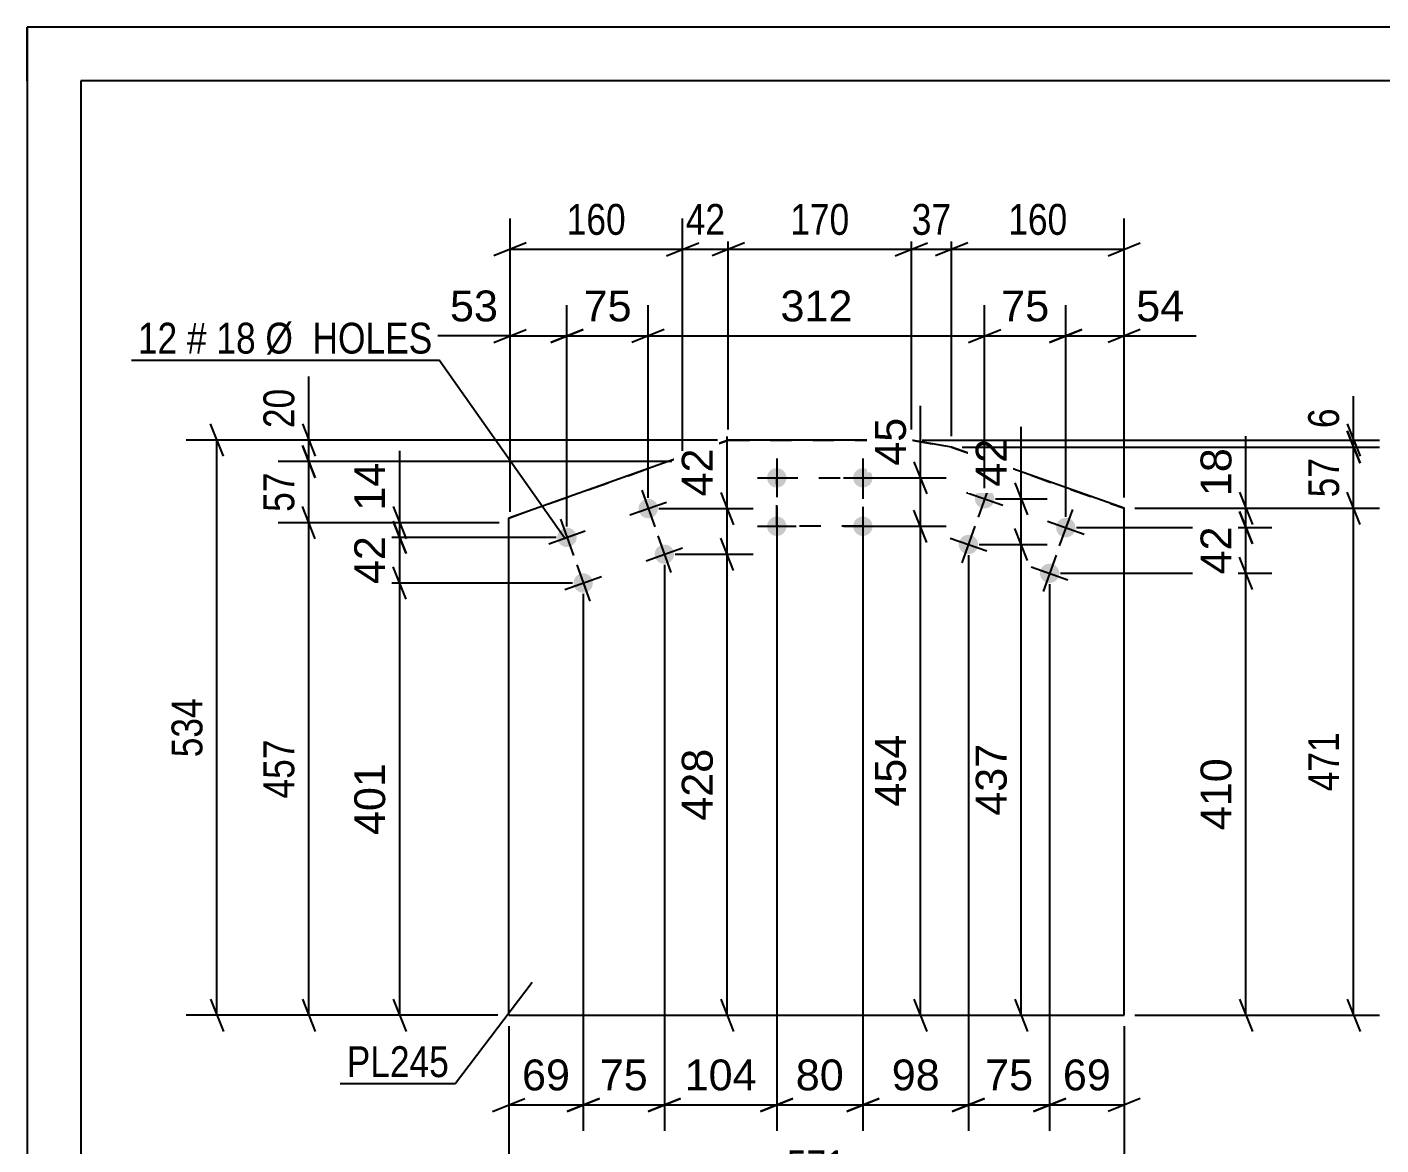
# Model space of a CAD drawing. Header units: millimetres. Extents: x 0 to 420, y 0 to 297.
# Drawn here: x 0 to 125.7, y 193.2 to 297 of the extents above; entities that cross this region are included whole.
import ezdxf

# ---------------------------------------------------------------- set-up
doc = ezdxf.new("R2010")
doc.units = ezdxf.units.MM
doc.linetypes.add('DXK_LINE_DOT2', pattern=[3.9198, 1.9599, -1.9599])
doc.styles.add('Arial', font='ARIAL.TTF', dxfattribs={"height": 0.2})
doc.styles.add('Arial Narrow', font='ARIALN.TTF', dxfattribs={"height": 0.2})

# ---------------------------------------------------------------- blocks, each defined once
blk = doc.blocks.new('Unknown-318893208-1115 - 8910')
at = {"color": 5, "linetype": 'Continuous'}
for p, q in [((420, 297), (0, 297)), ((0, 297), (0, 0)), ((0, 292), (0, 297)), ((415, 292), (5, 292)), ((5, 292), (5, 5))]:
    blk.add_line(p, q, dxfattribs=at)
blk = doc.blocks.new('Bolt-318893208-3056 - 3050')
at = {"linetype": 'Continuous'}
for points in [[(58.52, 252.59), (58.57, 252.41), (58.57, 252.22), (58.54, 252.03), (58.46, 251.86), (58.36, 251.7), (58.22, 251.57), (58.06, 251.48), (57.88, 251.41), (57.7, 251.39), (57.51, 251.4), (57.33, 251.46), (57.16, 251.55), (57.02, 251.67), (56.91, 251.82), (56.83, 251.99), (56.78, 252.17), (56.78, 252.36), (56.81, 252.54), (56.88, 252.72), (56.99, 252.87), (57.13, 253), (57.29, 253.1), (57.46, 253.16), (57.65, 253.19), (57.84, 253.17), (58.02, 253.12), (58.18, 253.03), (58.33, 252.91), (58.44, 252.76)], [(50.98, 249.91), (51.03, 249.73), (51.03, 249.54), (51, 249.36), (50.93, 249.18), (50.82, 249.03), (50.68, 248.9), (50.52, 248.8), (50.34, 248.74), (50.16, 248.71), (49.97, 248.73), (49.79, 248.78), (49.62, 248.87), (49.48, 248.99), (49.37, 249.14), (49.29, 249.31), (49.24, 249.5), (49.24, 249.68), (49.27, 249.87), (49.34, 250.04), (49.45, 250.2), (49.59, 250.33), (49.75, 250.43), (49.92, 250.49), (50.11, 250.51), (50.3, 250.5), (50.48, 250.44), (50.64, 250.36), (50.79, 250.23), (50.9, 250.08)], [(60.03, 248.35), (60.07, 248.16), (60.08, 247.98), (60.04, 247.79), (59.97, 247.62), (59.86, 247.46), (59.73, 247.33), (59.57, 247.23), (59.39, 247.17), (59.2, 247.15), (59.01, 247.16), (58.83, 247.22), (58.67, 247.3), (58.53, 247.43), (58.41, 247.58), (58.33, 247.75), (58.29, 247.93), (58.28, 248.12), (58.32, 248.3), (58.39, 248.48), (58.49, 248.63), (58.63, 248.76), (58.79, 248.86), (58.97, 248.92), (59.15, 248.95), (59.34, 248.93), (59.52, 248.88), (59.69, 248.79), (59.83, 248.67), (59.95, 248.52)], [(52.49, 245.67), (52.53, 245.49), (52.54, 245.3), (52.5, 245.12), (52.43, 244.94), (52.32, 244.79), (52.19, 244.66), (52.03, 244.56), (51.85, 244.5), (51.66, 244.47), (51.48, 244.49), (51.29, 244.54), (51.13, 244.63), (50.99, 244.75), (50.87, 244.9), (50.79, 245.07), (50.75, 245.25), (50.74, 245.44), (50.78, 245.63), (50.85, 245.8), (50.95, 245.96), (51.09, 246.09), (51.25, 246.18), (51.43, 246.25), (51.61, 246.27), (51.8, 246.26), (51.98, 246.2), (52.15, 246.11), (52.29, 245.99), (52.41, 245.84)]]:
    blk.add_hatch(color=1, dxfattribs=at).paths.add_polyline_path(points)
at = {"color": 1, "linetype": 'Continuous'}
for p, q in [((57.07, 253.98), (58.28, 250.59)), ((55.98, 251.69), (59.37, 252.89)), ((48.44, 249.01), (51.83, 250.21)), ((49.53, 251.31), (50.74, 247.92)), ((58.58, 249.74), (59.78, 246.35)), ((57.48, 247.44), (60.87, 248.65)), ((51.04, 247.07), (52.24, 243.68)), ((49.94, 244.77), (53.34, 245.97))]:
    blk.add_line(p, q, dxfattribs=at)
blk = doc.blocks.new('Bolt-318893208-3061 - 3050')
at = {"linetype": 'Continuous'}
for points in [[(70.51, 255.14, -1), (68.71, 255.14, -1)], [(78.51, 255.14, -1), (76.71, 255.14, -1)], [(70.51, 250.64, -1), (68.71, 250.64, -1)], [(78.51, 250.64, -1), (76.71, 250.64, -1)]]:
    blk.add_hatch(color=1, dxfattribs=at).paths.add_polyline_path(points)
at = {"color": 1, "linetype": 'Continuous'}
for p, q in [((69.61, 256.94), (69.61, 253.34)), ((77.61, 256.94), (77.61, 253.34)), ((67.81, 255.14), (71.41, 255.14)), ((75.81, 255.14), (79.41, 255.14)), ((69.61, 252.44), (69.61, 248.84)), ((77.61, 252.44), (77.61, 248.84)), ((67.81, 250.64), (71.41, 250.64)), ((75.81, 250.64), (79.41, 250.64))]:
    blk.add_line(p, q, dxfattribs=at)
blk = doc.blocks.new('Bolt-318893208-3066 - 3050')
at = {"linetype": 'Continuous'}
for points in [[(89.48, 253.89), (89.62, 253.76), (89.72, 253.6), (89.78, 253.42), (89.81, 253.24), (89.8, 253.05), (89.75, 252.87), (89.67, 252.7), (89.55, 252.55), (89.4, 252.44), (89.23, 252.35), (89.05, 252.3), (88.86, 252.29), (88.68, 252.32), (88.5, 252.39), (88.35, 252.5), (88.21, 252.63), (88.11, 252.79), (88.04, 252.96), (88.02, 253.15), (88.03, 253.34), (88.08, 253.52), (88.16, 253.69), (88.28, 253.83), (88.43, 253.95), (88.6, 254.03), (88.78, 254.08), (88.97, 254.09), (89.15, 254.06), (89.33, 253.99)], [(97.02, 251.22), (97.16, 251.08), (97.26, 250.92), (97.32, 250.75), (97.35, 250.56), (97.34, 250.37), (97.29, 250.19), (97.21, 250.02), (97.09, 249.88), (96.94, 249.76), (96.77, 249.68), (96.59, 249.63), (96.4, 249.62), (96.22, 249.65), (96.04, 249.72), (95.88, 249.82), (95.75, 249.96), (95.65, 250.11), (95.58, 250.29), (95.56, 250.48), (95.57, 250.66), (95.62, 250.84), (95.7, 251.01), (95.82, 251.16), (95.97, 251.28), (96.14, 251.36), (96.32, 251.41), (96.51, 251.42), (96.69, 251.39), (96.87, 251.32)], [(87.98, 249.65), (88.11, 249.52), (88.21, 249.36), (88.28, 249.18), (88.31, 249), (88.3, 248.81), (88.25, 248.63), (88.16, 248.46), (88.04, 248.31), (87.9, 248.19), (87.73, 248.11), (87.55, 248.06), (87.36, 248.05), (87.17, 248.08), (87, 248.15), (86.84, 248.25), (86.71, 248.39), (86.61, 248.55), (86.54, 248.72), (86.51, 248.91), (86.52, 249.1), (86.57, 249.28), (86.66, 249.45), (86.78, 249.59), (86.92, 249.71), (87.09, 249.79), (87.27, 249.84), (87.46, 249.85), (87.65, 249.82), (87.82, 249.75)], [(95.52, 246.97), (95.65, 246.84), (95.75, 246.68), (95.82, 246.51), (95.85, 246.32), (95.84, 246.13), (95.79, 245.95), (95.7, 245.78), (95.58, 245.64), (95.44, 245.52), (95.27, 245.44), (95.09, 245.39), (94.9, 245.38), (94.71, 245.41), (94.54, 245.48), (94.38, 245.58), (94.25, 245.71), (94.15, 245.87), (94.08, 246.05), (94.05, 246.23), (94.06, 246.42), (94.11, 246.6), (94.2, 246.77), (94.32, 246.92), (94.46, 247.03), (94.63, 247.12), (94.81, 247.17), (95, 247.18), (95.19, 247.15), (95.36, 247.08)]]:
    blk.add_hatch(color=1, dxfattribs=at).paths.add_polyline_path(points)
at = {"color": 1, "linetype": 'Continuous'}
for p, q in [((89.52, 254.89), (88.31, 251.5)), ((87.22, 253.79), (90.61, 252.59)), ((97.06, 252.21), (95.85, 248.82)), ((88.01, 250.65), (86.81, 247.26)), ((94.76, 251.12), (98.15, 249.92)), ((85.71, 249.55), (89.11, 248.35)), ((95.55, 247.97), (94.35, 244.58)), ((93.25, 246.88), (96.65, 245.68))]:
    blk.add_line(p, q, dxfattribs=at)
blk = doc.blocks.new('Part-318893208-3081 - 3050')
at = {"color": 2, "linetype": 'Continuous'}
for p, q in [((65.11, 258.64), (44.72, 251.41)), ((82.11, 258.64), (65.11, 258.64)), ((65.11, 258.64), (65.11, 258.64)), ((85.84, 258), (82.11, 258.64)), ((82.11, 258.64), (82.11, 258.64)), ((101.87, 252.31), (85.84, 258)), ((85.84, 258), (85.84, 258)), ((101.87, 205.23), (101.87, 252.31)), ((44.72, 205.23), (44.72, 251.41)), ((44.72, 205.23), (101.87, 205.23))]:
    blk.add_line(p, q, dxfattribs=at)
at = {"color": 7, "linetype": 'DXK_LINE_DOT2'}
for p, q in [((44.72, 251.41), (65.11, 258.64)), ((65.11, 258.64), (82.11, 258.64)), ((82.11, 258.64), (85.84, 258)), ((85.84, 258), (101.87, 252.31)), ((44.72, 205.23), (101.87, 205.23))]:
    blk.add_line(p, q, dxfattribs=at)
blk = doc.blocks.new('Rectangle-318893208-3416 - 3050')
at = {"color": 1, "linetype": 'DXK_LINE_DOT2'}
blk.add_lwpolyline([(69.61, 255.14), (77.61, 255.14), (77.61, 250.64), (69.61, 250.64), (69.61, 255.14)], close=True, dxfattribs=at)
blk = doc.blocks.new('Rectangle-318893208-3406 - 3050')
at = {"color": 1, "linetype": 'DXK_LINE_DOT2'}
blk.add_lwpolyline([(69.61, 255.14), (77.61, 255.14), (77.61, 250.64), (69.61, 250.64), (69.61, 255.14)], close=True, dxfattribs=at)
blk = doc.blocks.new('StraightDimension-318893208-3298 - 3050')
at = {"color": 7, "linetype": 'Continuous'}
for p, q in [((35.2, 243.87), (34, 246.87)), ((50.64, 245.37), (31.75, 245.37)), ((34.6, 205.23), (34.6, 245.37)), ((34, 206.73), (35.2, 203.73)), ((43.72, 205.23), (31.75, 205.23))]:
    blk.add_line(p, q, dxfattribs=at)
at = {"color": 0}
blk.add_wipeout([(33.85, 229.24), (29.65, 229.24), (29.65, 221.37), (33.85, 221.37)], dxfattribs=at)
at = {"color": 3, "style": 'Arial'}
blk.add_text('401', height=2.865, rotation=90.0002, dxfattribs=at).set_placement((33.25, 221.97))
blk = doc.blocks.new('StraightDimension-318893208-3342 - 3050')
at = {"color": 7, "linetype": 'Continuous'}
for p, q in [((122.57, 259.5), (123.77, 256.5)), ((86.84, 258), (125.57, 258)), ((123.17, 252.31), (123.17, 258)), ((123.77, 250.81), (122.57, 253.81)), ((102.87, 252.31), (125.57, 252.31))]:
    blk.add_line(p, q, dxfattribs=at)
at = {"color": 0}
blk.add_wipeout([(122.42, 257.58), (118.22, 257.58), (118.22, 252.73), (122.42, 252.73)], dxfattribs=at)
at = {"color": 3, "style": 'Arial Narrow'}
blk.add_text('57', height=2.863, rotation=90.0002, dxfattribs=at).set_placement((121.82, 253.33))
blk = doc.blocks.new('StraightDimension-318893208-3093 - 3050')
at = {"color": 7, "linetype": 'Continuous'}
for p, q in [((92.31, 253.19), (92.31, 259.89)), ((92.31, 253.19), (92.31, 259.89)), ((91.71, 254.69), (92.91, 251.69)), ((89.91, 253.19), (94.71, 253.19)), ((92.31, 248.95), (92.31, 253.19)), ((92.91, 247.45), (91.71, 250.45)), ((88.41, 248.95), (94.71, 248.95))]:
    blk.add_line(p, q, dxfattribs=at)
at = {"color": 0}
blk.add_wipeout([(91.56, 259.37), (87.36, 259.37), (87.36, 253.72), (91.56, 253.72)], dxfattribs=at)
at = {"color": 3, "style": 'Arial'}
blk.add_text('42', height=2.865, rotation=90.0002, dxfattribs=at).set_placement((90.96, 254.32))
blk = doc.blocks.new('StraightDimension-318893208-3351 - 3050')
at = {"color": 7, "linetype": 'Continuous'}
for p, q in [((44.72, 204.23), (44.72, 186.09)), ((101.87, 204.23), (101.87, 186.09)), ((46.22, 189.09), (43.22, 187.89)), ((100.37, 187.89), (103.37, 189.09)), ((44.72, 188.49), (101.87, 188.49))]:
    blk.add_line(p, q, dxfattribs=at)
at = {"color": 0}
blk.add_wipeout([(76.64, 189.24), (76.64, 193.44), (69.95, 193.44), (69.95, 189.24)], dxfattribs=at)
at = {"color": 3, "style": 'Arial Narrow'}
blk.add_text('571', height=2.863, dxfattribs=at).set_placement((70.55, 189.84))
blk = doc.blocks.new('StraightDimension-318893208-3083 - 3050')
at = {"color": 7, "linetype": 'Continuous'}
for p, q in [((92.91, 247.45), (91.71, 250.45)), ((88.41, 248.95), (94.71, 248.95)), ((92.31, 205.23), (92.31, 248.95)), ((91.71, 206.73), (92.91, 203.73)), ((87.94, 205.23), (94.71, 205.23))]:
    blk.add_line(p, q, dxfattribs=at)
at = {"color": 0}
blk.add_wipeout([(91.56, 231.03), (87.36, 231.03), (87.36, 223.16), (91.56, 223.16)], dxfattribs=at)
at = {"color": 3, "style": 'Arial'}
blk.add_text('437', height=2.865, rotation=90.0002, dxfattribs=at).set_placement((90.96, 223.76))
blk = doc.blocks.new('StraightDimension-318893208-3273 - 3050')
at = {"color": 7, "linetype": 'Continuous'}
for p, q in [((113.18, 252.31), (113.18, 259.01)), ((113.18, 252.31), (113.18, 259.01)), ((112.58, 253.81), (113.78, 250.81)), ((102.87, 252.31), (115.58, 252.31)), ((113.78, 249.02), (112.58, 252.02)), ((113.18, 250.52), (113.18, 252.31)), ((97.45, 250.52), (115.58, 250.52))]:
    blk.add_line(p, q, dxfattribs=at)
at = {"color": 0}
blk.add_wipeout([(112.43, 258.48), (108.23, 258.48), (108.23, 252.84), (112.43, 252.84)], dxfattribs=at)
at = {"color": 3, "style": 'Arial'}
blk.add_text('18', height=2.865, rotation=90.0002, dxfattribs=at).set_placement((111.83, 253.44))
blk = doc.blocks.new('StraightDimension-318893208-3168 - 3050')
at = {"color": 7, "linetype": 'Continuous'}
for p, q in [((69.61, 249.64), (69.61, 194.51)), ((77.61, 249.64), (77.61, 194.51)), ((68.11, 196.31), (71.11, 197.51)), ((79.11, 197.51), (76.11, 196.31)), ((69.61, 196.91), (77.61, 196.91))]:
    blk.add_line(p, q, dxfattribs=at)
at = {"color": 0}
blk.add_wipeout([(76.43, 197.66), (76.43, 201.86), (70.78, 201.86), (70.78, 197.66)], dxfattribs=at)
at = {"color": 3, "style": 'Arial'}
blk.add_text('80', height=2.865, dxfattribs=at).set_placement((71.38, 198.26))
blk = doc.blocks.new('StraightDimension-318893208-3104 - 3050')
at = {"color": 7, "linetype": 'Continuous'}
for p, q in [((82.95, 255.14), (82.95, 261.84)), ((82.95, 255.14), (82.95, 261.84)), ((82.35, 256.64), (83.55, 253.64)), ((78.61, 255.14), (85.35, 255.14)), ((82.95, 250.64), (82.95, 255.14)), ((83.55, 249.14), (82.35, 252.14)), ((78.61, 250.64), (85.35, 250.64))]:
    blk.add_line(p, q, dxfattribs=at)
at = {"color": 0}
blk.add_wipeout([(82.2, 261.31), (78, 261.31), (78, 255.66), (82.2, 255.66)], dxfattribs=at)
at = {"color": 3, "style": 'Arial'}
blk.add_text('45', height=2.865, rotation=90.0002, dxfattribs=at).set_placement((81.6, 256.26))
blk = doc.blocks.new('StraightDimension-318893208-3114 - 3050')
at = {"color": 7, "linetype": 'Continuous'}
for p, q in [((83.55, 249.14), (82.35, 252.14)), ((78.61, 250.64), (85.35, 250.64)), ((82.95, 205.23), (82.95, 250.64)), ((82.35, 206.73), (83.55, 203.73)), ((78.14, 205.23), (85.35, 205.23))]:
    blk.add_line(p, q, dxfattribs=at)
at = {"color": 0}
blk.add_wipeout([(82.2, 231.87), (78, 231.87), (78, 224), (82.2, 224)], dxfattribs=at)
at = {"color": 3, "style": 'Arial'}
blk.add_text('454', height=2.865, rotation=90.0002, dxfattribs=at).set_placement((81.6, 224.6))
blk = doc.blocks.new('StraightDimension-318893208-3125 - 3050')
at = {"color": 7, "linetype": 'Continuous'}
for p, q in [((65.61, 246.55), (64.41, 249.55)), ((60.18, 248.05), (67.41, 248.05)), ((65.01, 205.23), (65.01, 248.05)), ((64.41, 206.73), (65.61, 203.73)), ((60.34, 205.23), (67.41, 205.23))]:
    blk.add_line(p, q, dxfattribs=at)
at = {"color": 0}
blk.add_wipeout([(64.26, 230.57), (60.06, 230.57), (60.06, 222.7), (64.26, 222.7)], dxfattribs=at)
at = {"color": 3, "style": 'Arial'}
blk.add_text('428', height=2.865, rotation=90.0002, dxfattribs=at).set_placement((63.66, 223.3))
blk = doc.blocks.new('StraightDimension-318893208-3376 - 3050')
at = {"color": 7, "linetype": 'Continuous'}
for p, q in [((65.11, 259.64), (65.11, 279.21)), ((82.11, 259.64), (82.11, 279.21)), ((66.61, 276.96), (63.61, 275.76)), ((80.61, 275.76), (83.61, 276.96)), ((65.11, 276.36), (82.11, 276.36))]:
    blk.add_line(p, q, dxfattribs=at)
at = {"color": 0}
blk.add_wipeout([(76.95, 277.11), (76.95, 281.31), (70.27, 281.31), (70.27, 277.11)], dxfattribs=at)
at = {"color": 3, "style": 'Arial Narrow'}
blk.add_text('170', height=2.863, dxfattribs=at).set_placement((70.87, 277.71))
blk = doc.blocks.new('StraightDimension-318893208-3199 - 3050')
at = {"color": 7, "linetype": 'Continuous'}
for p, q in [((96.45, 251.52), (96.45, 271.17)), ((101.87, 253.31), (101.87, 271.17)), ((94.95, 267.72), (97.95, 268.92)), ((96.45, 268.32), (101.87, 268.32)), ((103.37, 268.92), (100.37, 267.72)), ((101.87, 268.32), (108.56, 268.32)), ((101.87, 268.32), (108.56, 268.32))]:
    blk.add_line(p, q, dxfattribs=at)
at = {"color": 0}
blk.add_wipeout([(108.04, 269.07), (108.04, 273.27), (102.39, 273.27), (102.39, 269.07)], dxfattribs=at)
at = {"color": 3, "style": 'Arial'}
blk.add_text('54', height=2.865, dxfattribs=at).set_placement((102.99, 269.67))
blk = doc.blocks.new('StraightDimension-318893208-3135 - 3050')
at = {"color": 7, "linetype": 'Continuous'}
for p, q in [((65.01, 252.29), (65.01, 258.99)), ((65.01, 252.29), (65.01, 258.99)), ((64.41, 253.79), (65.61, 250.79)), ((58.67, 252.29), (67.41, 252.29)), ((65.01, 248.05), (65.01, 252.29)), ((65.61, 246.55), (64.41, 249.55)), ((60.18, 248.05), (67.41, 248.05))]:
    blk.add_line(p, q, dxfattribs=at)
at = {"color": 0}
blk.add_wipeout([(64.26, 258.46), (60.06, 258.46), (60.06, 252.81), (64.26, 252.81)], dxfattribs=at)
at = {"color": 3, "style": 'Arial'}
blk.add_text('42', height=2.865, rotation=90.0002, dxfattribs=at).set_placement((63.66, 253.41))
blk = doc.blocks.new('StraightDimension-318893208-3210 - 3050')
at = {"color": 7, "linetype": 'Continuous'}
for p, q in [((88.91, 254.19), (88.91, 271.17)), ((96.45, 251.52), (96.45, 271.17)), ((87.41, 267.72), (90.41, 268.92)), ((88.91, 268.32), (96.45, 268.32)), ((97.95, 268.92), (94.95, 267.72))]:
    blk.add_line(p, q, dxfattribs=at)
at = {"color": 0}
blk.add_wipeout([(95.51, 269.07), (95.51, 273.27), (89.86, 273.27), (89.86, 269.07)], dxfattribs=at)
at = {"color": 3, "style": 'Arial'}
blk.add_text('75', height=2.865, dxfattribs=at).set_placement((90.46, 269.67))
blk = doc.blocks.new('StraightDimension-318893208-3146 - 3050')
at = {"color": 7, "linetype": 'Continuous'}
for p, q in [((94.95, 245.28), (94.95, 194.51)), ((101.87, 204.23), (101.87, 194.51)), ((93.45, 196.31), (96.45, 197.51)), ((103.37, 197.51), (100.37, 196.31)), ((94.95, 196.91), (101.87, 196.91))]:
    blk.add_line(p, q, dxfattribs=at)
at = {"color": 0}
blk.add_wipeout([(101.23, 197.66), (101.23, 201.86), (95.58, 201.86), (95.58, 197.66)], dxfattribs=at)
at = {"color": 3, "style": 'Arial'}
blk.add_text('69', height=2.865, dxfattribs=at).set_placement((96.18, 198.26))
blk = doc.blocks.new('StraightDimension-318893208-3152 - 3050')
at = {"color": 7, "linetype": 'Continuous'}
for p, q in [((87.41, 247.95), (87.41, 194.51)), ((94.95, 245.28), (94.95, 194.51)), ((85.91, 196.31), (88.91, 197.51)), ((96.45, 197.51), (93.45, 196.31)), ((87.41, 196.91), (94.95, 196.91))]:
    blk.add_line(p, q, dxfattribs=at)
at = {"color": 0}
blk.add_wipeout([(94, 197.66), (94, 201.86), (88.36, 201.86), (88.36, 197.66)], dxfattribs=at)
at = {"color": 3, "style": 'Arial'}
blk.add_text('75', height=2.865, dxfattribs=at).set_placement((88.96, 198.26))
blk = doc.blocks.new('StraightDimension-318893208-3160 - 3050')
at = {"color": 7, "linetype": 'Continuous'}
for p, q in [((77.61, 249.64), (77.61, 194.51)), ((87.41, 247.95), (87.41, 194.51)), ((76.11, 196.31), (79.11, 197.51)), ((88.91, 197.51), (85.91, 196.31)), ((77.61, 196.91), (87.41, 196.91))]:
    blk.add_line(p, q, dxfattribs=at)
at = {"color": 0}
blk.add_wipeout([(85.33, 197.66), (85.33, 201.86), (79.69, 201.86), (79.69, 197.66)], dxfattribs=at)
at = {"color": 3, "style": 'Arial'}
blk.add_text('98', height=2.865, dxfattribs=at).set_placement((80.29, 198.26))
blk = doc.blocks.new('StraightDimension-318893208-3240 - 3050')
at = {"color": 7, "linetype": 'Continuous'}
for p, q in [((44.85, 251.97), (44.85, 271.17)), ((50.13, 250.61), (50.13, 271.17)), ((44.85, 268.32), (38.15, 268.32)), ((44.85, 268.32), (38.15, 268.32)), ((43.35, 267.72), (46.35, 268.92)), ((44.85, 268.32), (50.13, 268.32)), ((51.63, 268.92), (48.63, 267.72))]:
    blk.add_line(p, q, dxfattribs=at)
at = {"color": 0}
blk.add_wipeout([(44.32, 269.07), (44.32, 273.27), (38.67, 273.27), (38.67, 269.07)], dxfattribs=at)
at = {"color": 3, "style": 'Arial'}
blk.add_text('53', height=2.865, dxfattribs=at).set_placement((39.27, 269.67))
blk = doc.blocks.new('StraightDimension-318893208-3176 - 3050')
at = {"color": 7, "linetype": 'Continuous'}
for p, q in [((69.61, 249.64), (69.61, 194.51)), ((59.18, 247.05), (59.18, 194.51)), ((57.68, 196.31), (60.68, 197.51)), ((71.11, 197.51), (68.11, 196.31)), ((59.18, 196.91), (69.61, 196.91))]:
    blk.add_line(p, q, dxfattribs=at)
at = {"color": 0}
blk.add_wipeout([(68.33, 197.66), (68.33, 201.86), (60.46, 201.86), (60.46, 197.66)], dxfattribs=at)
at = {"color": 3, "style": 'Arial'}
blk.add_text('104', height=2.865, dxfattribs=at).set_placement((61.06, 198.26))
blk = doc.blocks.new('StraightDimension-318893208-3184 - 3050')
at = {"color": 7, "linetype": 'Continuous'}
for p, q in [((59.18, 247.05), (59.18, 194.51)), ((51.64, 244.37), (51.64, 194.51)), ((50.14, 196.31), (53.14, 197.51)), ((60.68, 197.51), (57.68, 196.31)), ((51.64, 196.91), (59.18, 196.91))]:
    blk.add_line(p, q, dxfattribs=at)
at = {"color": 0}
blk.add_wipeout([(58.23, 197.66), (58.23, 201.86), (52.58, 201.86), (52.58, 197.66)], dxfattribs=at)
at = {"color": 3, "style": 'Arial'}
blk.add_text('75', height=2.865, dxfattribs=at).set_placement((53.18, 198.26))
blk = doc.blocks.new('StraightDimension-318893208-3192 - 3050')
at = {"color": 7, "linetype": 'Continuous'}
for p, q in [((51.64, 244.37), (51.64, 194.51)), ((44.72, 204.23), (44.72, 194.51)), ((43.22, 196.31), (46.22, 197.51)), ((53.14, 197.51), (50.14, 196.31)), ((44.72, 196.91), (51.64, 196.91))]:
    blk.add_line(p, q, dxfattribs=at)
at = {"color": 0}
blk.add_wipeout([(51, 197.66), (51, 201.86), (45.36, 201.86), (45.36, 197.66)], dxfattribs=at)
at = {"color": 3, "style": 'Arial'}
blk.add_text('69', height=2.865, dxfattribs=at).set_placement((45.96, 198.26))
blk = doc.blocks.new('StraightDimension-318893208-3220 - 3050')
at = {"color": 7, "linetype": 'Continuous'}
for p, q in [((57.67, 253.29), (57.67, 271.17)), ((88.91, 254.19), (88.91, 271.17)), ((59.17, 268.92), (56.17, 267.72)), ((57.67, 268.32), (88.91, 268.32)), ((87.41, 267.72), (90.41, 268.92))]:
    blk.add_line(p, q, dxfattribs=at)
at = {"color": 0}
blk.add_wipeout([(77.23, 269.07), (77.23, 273.27), (69.36, 273.27), (69.36, 269.07)], dxfattribs=at)
at = {"color": 3, "style": 'Arial'}
blk.add_text('312', height=2.865, dxfattribs=at).set_placement((69.96, 269.67))
blk = doc.blocks.new('StraightDimension-318893208-3230 - 3050')
at = {"color": 7, "linetype": 'Continuous'}
for p, q in [((50.13, 250.61), (50.13, 271.17)), ((57.67, 253.29), (57.67, 271.17)), ((48.63, 267.72), (51.63, 268.92)), ((50.13, 268.32), (57.67, 268.32)), ((59.17, 268.92), (56.17, 267.72))]:
    blk.add_line(p, q, dxfattribs=at)
at = {"color": 0}
blk.add_wipeout([(56.73, 269.07), (56.73, 273.27), (51.08, 273.27), (51.08, 269.07)], dxfattribs=at)
at = {"color": 3, "style": 'Arial'}
blk.add_text('75', height=2.865, dxfattribs=at).set_placement((51.68, 269.67))
blk = doc.blocks.new('StraightDimension-318893208-3251 - 3050')
at = {"color": 7, "linetype": 'Continuous'}
for p, q in [((18.23, 257.14), (17.03, 260.14)), ((64.11, 258.64), (14.78, 258.64)), ((17.63, 205.23), (17.63, 258.64)), ((17.03, 206.73), (18.23, 203.73)), ((43.72, 205.23), (14.78, 205.23))]:
    blk.add_line(p, q, dxfattribs=at)
at = {"color": 0}
blk.add_wipeout([(16.88, 235.28), (12.68, 235.28), (12.68, 228.59), (16.88, 228.59)], dxfattribs=at)
at = {"color": 3, "style": 'Arial Narrow'}
blk.add_text('534', height=2.863, rotation=90.0002, dxfattribs=at).set_placement((16.28, 229.19))
blk = doc.blocks.new('StraightDimension-318893208-3259 - 3050')
at = {"color": 7, "linetype": 'Continuous'}
for p, q in [((113.78, 244.78), (112.58, 247.78)), ((95.95, 246.28), (115.58, 246.28)), ((113.18, 205.23), (113.18, 246.28)), ((112.58, 206.73), (113.78, 203.73)), ((102.87, 205.23), (115.58, 205.23))]:
    blk.add_line(p, q, dxfattribs=at)
at = {"color": 0}
blk.add_wipeout([(112.43, 229.69), (108.23, 229.69), (108.23, 221.82), (112.43, 221.82)], dxfattribs=at)
at = {"color": 3, "style": 'Arial'}
blk.add_text('410', height=2.865, rotation=90.0002, dxfattribs=at).set_placement((111.83, 222.42))
blk = doc.blocks.new('StraightDimension-318893208-3386 - 3050')
at = {"color": 7, "linetype": 'Continuous'}
for p, q in [((60.87, 257.65), (60.87, 279.21)), ((65.11, 259.64), (65.11, 279.21)), ((59.37, 275.76), (62.37, 276.96)), ((66.61, 276.96), (63.61, 275.76)), ((60.87, 276.36), (65.11, 276.36))]:
    blk.add_line(p, q, dxfattribs=at)
at = {"color": 0}
blk.add_wipeout([(65.42, 277.11), (65.42, 281.31), (60.56, 281.31), (60.56, 277.11)], dxfattribs=at)
at = {"color": 3, "style": 'Arial Narrow'}
blk.add_text('42', height=2.863, dxfattribs=at).set_placement((61.16, 277.71))
blk = doc.blocks.new('StraightDimension-318893208-3265 - 3050')
at = {"color": 7, "linetype": 'Continuous'}
for p, q in [((112.58, 252.02), (113.78, 249.02)), ((97.45, 250.52), (115.58, 250.52)), ((113.18, 246.28), (113.18, 250.52)), ((113.78, 244.78), (112.58, 247.78)), ((95.95, 246.28), (115.58, 246.28))]:
    blk.add_line(p, q, dxfattribs=at)
at = {"color": 0}
blk.add_wipeout([(112.43, 251.22), (108.23, 251.22), (108.23, 245.57), (112.43, 245.57)], dxfattribs=at)
at = {"color": 3, "style": 'Arial'}
blk.add_text('42', height=2.865, rotation=90.0002, dxfattribs=at).set_placement((111.83, 246.17))
blk = doc.blocks.new('StraightDimension-318893208-3282 - 3050')
at = {"color": 7, "linetype": 'Continuous'}
for p, q in [((34.6, 250.97), (34.6, 257.66)), ((34.6, 250.97), (34.6, 257.66)), ((34, 252.47), (35.2, 249.47)), ((43.85, 250.97), (31.75, 250.97)), ((35.2, 248.11), (34, 251.11)), ((34.6, 249.61), (34.6, 250.97)), ((49.13, 249.61), (31.75, 249.61))]:
    blk.add_line(p, q, dxfattribs=at)
at = {"color": 0}
blk.add_wipeout([(33.85, 257.14), (29.65, 257.14), (29.65, 251.49), (33.85, 251.49)], dxfattribs=at)
at = {"color": 3, "style": 'Arial'}
blk.add_text('14', height=2.865, rotation=90.0002, dxfattribs=at).set_placement((33.25, 252.09))
blk = doc.blocks.new('StraightDimension-318893208-3290 - 3050')
at = {"color": 7, "linetype": 'Continuous'}
for p, q in [((34, 251.11), (35.2, 248.11)), ((49.13, 249.61), (31.75, 249.61)), ((34.6, 245.37), (34.6, 249.61)), ((35.2, 243.87), (34, 246.87)), ((50.64, 245.37), (31.75, 245.37))]:
    blk.add_line(p, q, dxfattribs=at)
at = {"color": 0}
blk.add_wipeout([(33.85, 250.32), (29.65, 250.32), (29.65, 244.67), (33.85, 244.67)], dxfattribs=at)
at = {"color": 3, "style": 'Arial'}
blk.add_text('42', height=2.865, rotation=90.0002, dxfattribs=at).set_placement((33.25, 245.27))
blk = doc.blocks.new('StraightDimension-318893208-3305 - 3050')
at = {"color": 7, "linetype": 'Continuous'}
for p, q in [((26.16, 258.64), (26.16, 264.55)), ((26.16, 258.64), (26.16, 264.55)), ((25.56, 260.14), (26.76, 257.14)), ((64.11, 258.64), (23.31, 258.64)), ((26.76, 255.15), (25.56, 258.15)), ((26.16, 256.65), (26.16, 258.64)), ((59.87, 256.65), (23.31, 256.65))]:
    blk.add_line(p, q, dxfattribs=at)
at = {"color": 0}
blk.add_wipeout([(25.41, 264.02), (21.21, 264.02), (21.21, 259.16), (25.41, 259.16)], dxfattribs=at)
at = {"color": 3, "style": 'Arial Narrow'}
blk.add_text('20', height=2.863, rotation=90.0002, dxfattribs=at).set_placement((24.81, 259.76))
blk = doc.blocks.new('StraightDimension-318893208-3313 - 3050')
at = {"color": 7, "linetype": 'Continuous'}
for p, q in [((25.56, 258.15), (26.76, 255.15)), ((59.87, 256.65), (23.31, 256.65)), ((26.16, 250.97), (26.16, 256.65)), ((26.76, 249.47), (25.56, 252.47)), ((43.85, 250.97), (23.31, 250.97))]:
    blk.add_line(p, q, dxfattribs=at)
at = {"color": 0}
blk.add_wipeout([(25.41, 256.24), (21.21, 256.24), (21.21, 251.38), (25.41, 251.38)], dxfattribs=at)
at = {"color": 3, "style": 'Arial Narrow'}
blk.add_text('57', height=2.863, rotation=90.0002, dxfattribs=at).set_placement((24.81, 251.98))
blk = doc.blocks.new('StraightDimension-318893208-3321 - 3050')
at = {"color": 7, "linetype": 'Continuous'}
for p, q in [((26.76, 249.47), (25.56, 252.47)), ((43.85, 250.97), (23.31, 250.97)), ((26.16, 205.23), (26.16, 250.97)), ((25.56, 206.73), (26.76, 203.73)), ((43.72, 205.23), (23.31, 205.23))]:
    blk.add_line(p, q, dxfattribs=at)
at = {"color": 0}
blk.add_wipeout([(25.41, 231.44), (21.21, 231.44), (21.21, 224.76), (25.41, 224.76)], dxfattribs=at)
at = {"color": 3, "style": 'Arial Narrow'}
blk.add_text('457', height=2.863, rotation=90.0002, dxfattribs=at).set_placement((24.81, 225.36))
blk = doc.blocks.new('StraightDimension-318893208-3328 - 3050')
at = {"color": 7, "linetype": 'Continuous'}
for p, q in [((123.77, 250.81), (122.57, 253.81)), ((102.87, 252.31), (125.57, 252.31)), ((123.17, 205.23), (123.17, 252.31)), ((122.57, 206.73), (123.77, 203.73)), ((102.87, 205.23), (125.57, 205.23))]:
    blk.add_line(p, q, dxfattribs=at)
at = {"color": 0}
blk.add_wipeout([(122.42, 232.11), (118.22, 232.11), (118.22, 225.43), (122.42, 225.43)], dxfattribs=at)
at = {"color": 3, "style": 'Arial Narrow'}
blk.add_text('471', height=2.863, rotation=90.0002, dxfattribs=at).set_placement((121.82, 226.03))
blk = doc.blocks.new('StraightDimension-318893208-3334 - 3050')
at = {"color": 7, "linetype": 'Continuous'}
for p, q in [((123.17, 258.64), (123.17, 262.72)), ((123.17, 258.64), (123.17, 262.72)), ((122.57, 260.14), (123.77, 257.14)), ((123.77, 256.5), (122.57, 259.5)), ((83.11, 258.64), (125.57, 258.64)), ((86.84, 258), (125.57, 258)), ((123.17, 258), (123.17, 258.64))]:
    blk.add_line(p, q, dxfattribs=at)
at = {"color": 0}
blk.add_wipeout([(122.42, 262.19), (118.22, 262.19), (118.22, 259.16), (122.42, 259.16)], dxfattribs=at)
at = {"color": 3, "style": 'Arial Narrow'}
blk.add_text('6', height=2.86, rotation=90.0002, dxfattribs=at).set_placement((121.82, 259.76))
blk = doc.blocks.new('StraightDimension-318893208-3356 - 3050')
at = {"color": 7, "linetype": 'Continuous'}
for p, q in [((85.84, 259), (85.84, 279.21)), ((101.87, 253.31), (101.87, 279.21)), ((87.34, 276.96), (84.34, 275.76)), ((100.37, 275.76), (103.37, 276.96)), ((85.84, 276.36), (101.87, 276.36))]:
    blk.add_line(p, q, dxfattribs=at)
at = {"color": 0}
blk.add_wipeout([(97.2, 277.11), (97.2, 281.31), (90.51, 281.31), (90.51, 277.11)], dxfattribs=at)
at = {"color": 3, "style": 'Arial Narrow'}
blk.add_text('160', height=2.863, dxfattribs=at).set_placement((91.11, 277.71))
blk = doc.blocks.new('StraightDimension-318893208-3366 - 3050')
at = {"color": 7, "linetype": 'Continuous'}
for p, q in [((82.11, 259.64), (82.11, 279.21)), ((85.84, 259), (85.84, 279.21)), ((80.61, 275.76), (83.61, 276.96)), ((87.34, 276.96), (84.34, 275.76)), ((82.11, 276.36), (85.84, 276.36))]:
    blk.add_line(p, q, dxfattribs=at)
at = {"color": 0}
blk.add_wipeout([(86.4, 277.11), (86.4, 281.31), (81.55, 281.31), (81.55, 277.11)], dxfattribs=at)
at = {"color": 3, "style": 'Arial Narrow'}
blk.add_text('37', height=2.863, dxfattribs=at).set_placement((82.15, 277.71))
blk = doc.blocks.new('StraightDimension-318893208-3396 - 3050')
at = {"color": 7, "linetype": 'Continuous'}
for p, q in [((44.85, 251.97), (44.85, 279.21)), ((60.87, 257.65), (60.87, 279.21)), ((46.35, 276.96), (43.35, 275.76)), ((59.37, 275.76), (62.37, 276.96)), ((44.85, 276.36), (60.87, 276.36))]:
    blk.add_line(p, q, dxfattribs=at)
at = {"color": 0}
blk.add_wipeout([(56.2, 277.11), (56.2, 281.31), (49.51, 281.31), (49.51, 277.11)], dxfattribs=at)
at = {"color": 3, "style": 'Arial Narrow'}
blk.add_text('160', height=2.863, dxfattribs=at).set_placement((50.11, 277.71))
blk = doc.blocks.new('Mark-318893208-3077 - 3050')
at = {"color": 0}
blk.add_wipeout([(39.18, 199.49), (39.18, 202.49), (29.68, 202.49), (29.68, 199.49)], dxfattribs=at)
blk.add_wipeout([(39.18, 199.49), (39.18, 202.49), (29.68, 202.49), (29.68, 199.49)], dxfattribs=at)
at = {"color": 30, "linetype": 'Continuous'}
for p in [(46.9, 208.27), (29.08, 198.89)]:
    blk.add_line(p, (39.78, 198.89), dxfattribs=at)
at = {"color": 3, "style": 'Arial Narrow'}
blk.add_text('PL245', height=2.863, dxfattribs=at).set_placement((29.68, 199.49))
blk = doc.blocks.new('MarkSet-318893208-3454 - 3050')
at = {"color": 0}
for points in [[(13.95, 266.68), (13.95, 269.68), (10.29, 269.68), (10.29, 266.68)], [(16.68, 266.68), (16.68, 269.68), (14.85, 269.68), (14.85, 266.68)], [(21.23, 266.68), (21.23, 269.68), (17.58, 269.68), (17.58, 266.68)], [(37.66, 266.68), (37.66, 269.68), (22.13, 269.68), (22.13, 266.68)]]:
    blk.add_wipeout(points, dxfattribs=at)
for points in [[(13.95, 266.68), (13.95, 269.68), (10.29, 269.68), (10.29, 266.68)], [(16.68, 266.68), (16.68, 269.68), (14.85, 269.68), (14.85, 266.68)], [(21.23, 266.68), (21.23, 269.68), (17.58, 269.68), (17.58, 266.68)], [(37.66, 266.68), (37.66, 269.68), (22.13, 269.68), (22.13, 266.68)]]:
    blk.add_wipeout(points, dxfattribs=at)
at = {"color": 7, "linetype": 'Continuous'}
for p in [(9.69, 266.08), (49.98, 249.48)]:
    blk.add_line(p, (38.26, 266.08), dxfattribs=at)
at = {"color": 3, "style": 'Arial Narrow'}
for s, height, p in [('12', 2.863, (10.29, 266.68)), ('#', 2.86, (14.85, 266.68)), ('18', 2.863, (17.58, 266.68)), ('Ø  HOLES', 2.863, (22.13, 266.68))]:
    blk.add_text(s, height=height, dxfattribs=at).set_placement(p)

msp = doc.modelspace()

# ---------------------------------------------------------------- block references
for name in ['Unknown-318893208-1115 - 8910', 'Part-318893208-3081 - 3050', 'Bolt-318893208-3061 - 3050', 'Bolt-318893208-3056 - 3050', 'Rectangle-318893208-3416 - 3050', 'Rectangle-318893208-3406 - 3050', 'Bolt-318893208-3066 - 3050']:
    msp.add_blockref(name, (0, 0))

# ---------------------------------------------------------------- next in the draw order: block references
for name in ['StraightDimension-318893208-3240 - 3050', 'StraightDimension-318893208-3342 - 3050', 'StraightDimension-318893208-3298 - 3050']:
    msp.add_blockref(name, (0, 0))

# ---------------------------------------------------------------- next in the draw order: block references
for name in ['StraightDimension-318893208-3093 - 3050', 'StraightDimension-318893208-3273 - 3050', 'StraightDimension-318893208-3351 - 3050']:
    msp.add_blockref(name, (0, 0))

# ---------------------------------------------------------------- next in the draw order: block references
for name in ['StraightDimension-318893208-3199 - 3050', 'StraightDimension-318893208-3083 - 3050', 'StraightDimension-318893208-3125 - 3050', 'StraightDimension-318893208-3168 - 3050']:
    msp.add_blockref(name, (0, 0))

# ---------------------------------------------------------------- next in the draw order: block references
for name in ['StraightDimension-318893208-3210 - 3050', 'StraightDimension-318893208-3104 - 3050', 'StraightDimension-318893208-3135 - 3050', 'StraightDimension-318893208-3146 - 3050']:
    msp.add_blockref(name, (0, 0))

# ---------------------------------------------------------------- next in the draw order: block references
for name in ['StraightDimension-318893208-3376 - 3050', 'StraightDimension-318893208-3114 - 3050', 'StraightDimension-318893208-3176 - 3050']:
    msp.add_blockref(name, (0, 0))

# ---------------------------------------------------------------- next in the draw order: block references
for name in ['StraightDimension-318893208-3220 - 3050', 'StraightDimension-318893208-3152 - 3050', 'StraightDimension-318893208-3184 - 3050']:
    msp.add_blockref(name, (0, 0))

# ---------------------------------------------------------------- next in the draw order: block references
for name in ['StraightDimension-318893208-3230 - 3050', 'StraightDimension-318893208-3334 - 3050', 'StraightDimension-318893208-3160 - 3050', 'StraightDimension-318893208-3259 - 3050', 'StraightDimension-318893208-3192 - 3050']:
    msp.add_blockref(name, (0, 0))

# ---------------------------------------------------------------- next in the draw order: block references
for name in ['StraightDimension-318893208-3251 - 3050', 'StraightDimension-318893208-3265 - 3050']:
    msp.add_blockref(name, (0, 0))

# ---------------------------------------------------------------- next in the draw order: block references
for name in ['StraightDimension-318893208-3386 - 3050', 'StraightDimension-318893208-3282 - 3050', 'StraightDimension-318893208-3328 - 3050']:
    msp.add_blockref(name, (0, 0))

# ---------------------------------------------------------------- next in the draw order: block references
for name in ['StraightDimension-318893208-3356 - 3050', 'StraightDimension-318893208-3305 - 3050', 'StraightDimension-318893208-3290 - 3050']:
    msp.add_blockref(name, (0, 0))

# ---------------------------------------------------------------- next in the draw order: block references
for name in ['StraightDimension-318893208-3366 - 3050', 'StraightDimension-318893208-3313 - 3050']:
    msp.add_blockref(name, (0, 0))

# ---------------------------------------------------------------- next in the draw order: block references
msp.add_blockref('StraightDimension-318893208-3321 - 3050', (0, 0))

# ---------------------------------------------------------------- next in the draw order: block references
for name in ['StraightDimension-318893208-3396 - 3050', 'Mark-318893208-3077 - 3050']:
    msp.add_blockref(name, (0, 0))

# ---------------------------------------------------------------- next in the draw order: block references
msp.add_blockref('MarkSet-318893208-3454 - 3050', (0, 0))

doc.saveas('drawing.dxf')
